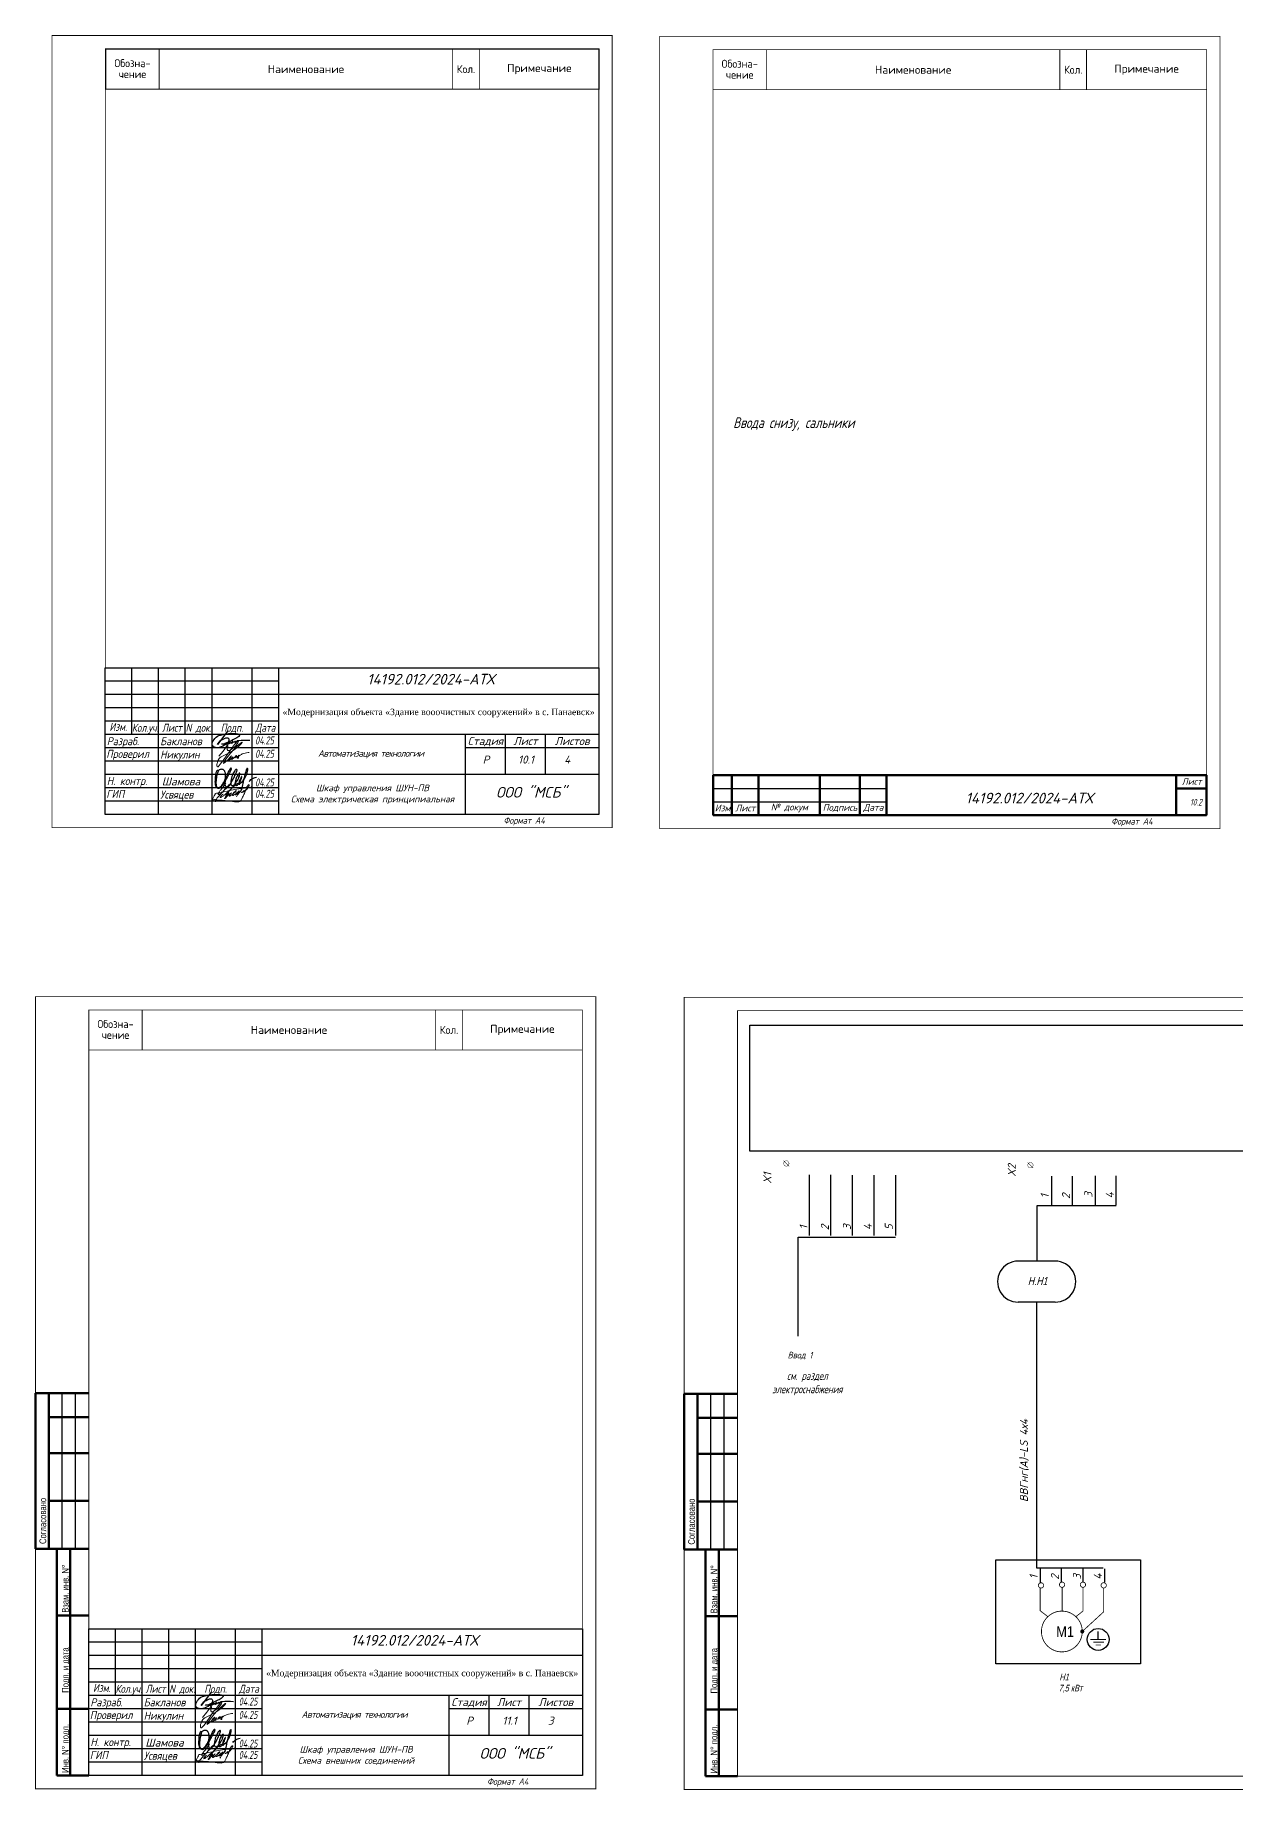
# Model space of a CAD drawing. Header units: millimetres. Extents: x 1463 to 10524, y 7125 to 13164.
# Drawn here: x 3419 to 3869, y 7125 to 7783 of the extents above; entities that cross this region are included whole.
import ezdxf
from ezdxf.enums import TextEntityAlignment as Align

# ---------------------------------------------------------------- set-up
doc = ezdxf.new("R2010")
doc.units = ezdxf.units.MM
doc.header["$LTSCALE"] = 4
doc.set_wipeout_variables(frame=1)
doc.linetypes.add('DASHED', pattern=[0.75, 0.5, -0.25])
doc.linetypes.add('SolidLine', pattern=[0])
for name, color, linetype, lineweight in [('25', 6, 'Continuous', 25), ('60', 7, 'Continuous', 60), ('SHTAMP', 7, 'SolidLine', 25), ('Логотип', 7, 'Continuous', 20), ('Основеая', 5, 'Continuous', 60)]:
    doc.layers.add(name, color=color, linetype=linetype, lineweight=lineweight)
for name, color, linetype in [('SYMS', 7, 'Continuous'), ('Вспомогательная', 1, 'Continuous'), ('Текст', 2, 'Continuous')]:
    doc.layers.add(name, color=color, linetype=linetype)
doc.styles.add('Geniso25.100.15', font='geniso.shx', dxfattribs={"oblique": 15, "height": 2.5})
doc.styles.add('GOST 2.304', font='ARIALN.TTF', dxfattribs={"height": 3.5})
doc.styles.add('ISOCPEUR', font='isocpeui.ttf')
doc.styles.add('SC', font='wromrusc.shx', dxfattribs={"width": 0.8, "height": 2.5})
doc.styles.add('Simplex00.10.00', font='simplex.shx')
doc.styles.add('Simplex30.100.00', font='simplex.shx', dxfattribs={"height": 3})
doc.styles.add('ГОСТ', font='isocpeur.ttf', dxfattribs={"oblique": 15})
doc.styles.add('Стиль мой-1', font='GOST_A.TTF', dxfattribs={"width": 0.85, "oblique": 15, "height": 2.5})

# ---------------------------------------------------------------- blocks, each defined once
blk = doc.blocks.new('*U12')
at = {"color": 0, "linetype": 'Continuous', "lineweight": -2, "const_width": 0.3}
blk.add_lwpolyline([(0, -15), (185, -15), (185, 0), (0, 0)], close=True, dxfattribs=at)
at = {"color": 0, "linetype": 'Continuous', "lineweight": -2, "ltscale": 0.85, "const_width": 0.3}
for points in [[(20, 0), (20, -15)], [(130, 0), (130, -15)], [(140, 0), (140, -15)]]:
    blk.add_lwpolyline(points, dxfattribs=at)
at = {"color": 0, "linetype": 'Continuous', "ltscale": 10, "style": 'Simplex30.100.00', "width": 0.9}
for s, p in [('Обозна-', (10, -5.262612777097956)), ('Кол.', (135, -7.5)), ('чение', (10, -9.37419068301665))]:
    blk.add_text(s, height=3, dxfattribs=at).set_placement(p, align=Align.MIDDLE)
at = {"color": 0, "linetype": 'Continuous', "ltscale": 10, "style": 'Simplex30.100.00'}
for s, p in [('Наименование', (75, -7.5)), ('Примечание', (162.5, -7.5))]:
    blk.add_text(s, height=3, dxfattribs=at).set_placement(p, align=Align.MIDDLE)
blk = doc.blocks.new('Формат А4')
at = {"color": 0, "linetype": 'Continuous', "const_width": 0.3}
for points in [[(0, 0), (210, 0), (210, -297), (0, -297)], [(20, -292), (20, -5), (205, -5), (205, -292)]]:
    blk.add_lwpolyline(points, close=True, dxfattribs=at)
at = {"color": 0, "linetype": 'Continuous', "style": 'Geniso25.100.15', "oblique": 15}
blk.add_text('Формат А4', height=2.5, dxfattribs=at).set_placement((177, -294.2500000000001), align=Align.MIDDLE_CENTER)
blk = doc.blocks.new('Формат А3')
at = {"color": 0, "linetype": 'Continuous', "const_width": 0.3}
for points in [[(-420, 297), (0, 297), (0, 0), (-420, 0)], [(-400, 5), (-400, 292), (-5, 292), (-5, 5)]]:
    blk.add_lwpolyline(points, close=True, dxfattribs=at)
at = {"color": 0, "linetype": 'Continuous', "style": 'Simplex00.10.00', "oblique": 15}
blk.add_text('Формат А3', height=2.5, dxfattribs=at).set_placement((-33.66666878915612, 2.749999999999886), align=Align.MIDDLE_CENTER)
blk = doc.blocks.new('Клеммное соединение')
at = {"linetype": 'Continuous'}
blk.add_wipeout([(-8.673617379884035e-19, -1), (-0.43588989435403386, -0.9000000000000341), (-0.5999999999999659, -0.8000000000000114), (-0.7141428428543009, -0.6999999999999886), (-0.8000000000000115, -0.6000000000000227), (-0.8660254037844196, -0.5), (-0.9165151389911442, -0.4000000000000341), (-0.9539392014169152, -0.30000000000001137), (-0.9797958971132631, -0.19999999999998863), (-0.9949874371066016, -0.10000000000002274), (-0.9949874371066016, 0), (-0.9949874371066016, 0.0999999999999659), (-0.9797958971132631, 0.19999999999998863), (-0.9539392014169152, 0.30000000000001137), (-0.9165151389912013, 0.39999999999997726), (-0.8660254037844196, 0.5), (-0.8000000000000115, 0.5999999999999659), (-0.7141428428543009, 0.6999999999999886), (-0.5999999999999659, 0.8000000000000114), (-0.43588989435409087, 0.8999999999999773), (-8.673617379884035e-19, 1), (0.43588989435409076, 0.8999999999999773), (0.599999999999966, 0.8000000000000114), (0.7141428428543007, 0.6999999999999886), (0.8000000000000114, 0.5999999999999659), (0.8660254037844197, 0.5), (0.9165151389912012, 0.39999999999997726), (0.9539392014169151, 0.30000000000001137), (0.979795897113263, 0.19999999999998863), (0.9949874371066015, 0.0999999999999659), (1, 0), (0.9949874371066015, -0.09999999999999432), (0.979795897113263, -0.19999999999998863), (0.9539392014169151, -0.30000000000001137), (0.9165151389911443, -0.4000000000000341), (0.8660254037844197, -0.5), (0.8000000000000114, -0.6000000000000227), (0.7141428428543007, -0.6999999999999886), (0.599999999999966, -0.8000000000000114), (0.43588989435403397, -0.9000000000000341)], dxfattribs=at)
at = {"color": 0, "linetype": 'Continuous', "lineweight": -2, "const_width": 0.15}
blk.add_lwpolyline([(-1.06066017177983, -1.060660171779773), (1.06066017177983, 1.06066017177983)], dxfattribs=at)
blk.add_lwpolyline([(-1, 0, 1), (1, 0, 1)], format="xyb", close=True, dxfattribs=at)
blk = doc.blocks.new('A$C7B7E4D35')
at = {"linetype": 'Continuous', "ltscale": 0.6}
for points in [[(21.61224234520205, 15.35618088219417), (7.710578484136022, 15.35618088219417)], [(21.61224234520205, -8.285545845865272e-06), (7.710578484136022, -8.285545845865272e-06)]]:
    blk.add_lwpolyline(points, dxfattribs=at)
for centre, start, end in [((7.678143692696722, 7.67808629832416), 89.75796526280425, 270.2420347371958), ((21.64467713664044, 7.67808629832416), 269.7579652628042, 90.24203473719578)]:
    blk.add_arc(centre, 7.678163091166375, start, end, dxfattribs=at)
blk = doc.blocks.new('A$C67075CCA')
at = {"layer": 'Логотип', "color": 145, "lineweight": 15}
for points in [[(4.87814058993871, 7.150528403832766), (4.100253645916894, 5.861571561983624), (2.99390236280118, 4.52332600807523), (2.396422783105379, 3.681436683289292), (2.239639768628507, 3.432944294221443), (2.063583427697978, 3.037551043416045), (2.093342397553243, 2.829468008238109), (2.395183087489329, 2.914399878128336), (3.206071551951169, 3.307483178689097), (4.289519380122613, 4.428046758471226), (5.38255514744128, 5.749737118879864), (5.814344895929565, 6.13281883223641), (6.331770535624912, 6.544666870672074), (6.552295166181551, 6.535089423203033), (5.842780840531759, 5.788046985511357), (5.181206395179146, 5.146356777000449), (4.557984260098181, 4.715370796585034)], [(3.849424852584065, 2.957095695146336), (3.530521322184029, 2.67701428554517), (3.079056550814045, 2.239576179277719), (2.826236345288777, 1.901350877362177), (2.754001974487153, 1.707435025316443), (2.79011925216841, 1.648809263334783), (2.949289746545361, 1.641452269450326), (3.345068247206484, 1.850192943893774), (4.301268712058175, 2.561808827163304), (5.359644310060673, 3.528069035440581), (7.271633115257515, 5.236120622227247), (8.027862390460996, 6.024433301063937), (8.987427954340092, 6.807120278181685), (9.20318814506831, 6.982941225748846), (9.24334546101585, 7.013298170477924), (9.252960715177409, 6.987228545596565), (9.20625831576541, 6.90078697604315), (8.52527802922745, 6.440939474079187), (7.951699087059438, 5.915738379304571), (7.420869618785531, 5.364596838790021), (7.060877478098433, 5.004307846973006), (6.349783864762742, 4.18856129485323), (5.737824928186853, 3.390456637531202), (5.12663413410823, 2.67027448089209), (4.850191239781992, 2.311294780694084), (4.822546968805455, 2.180129135766947), (5.105900930875862, 2.483881183876406), (5.520565180084816, 3.04306099816813), (5.845385548620015, 3.263971606522375), (5.99632997878652, 3.237629500386049), (5.99632997878652, 3.105205222326788), (5.907949666109658, 2.850543166848638), (5.338541615891387, 2.133351779815257), (5.01363413460777, 1.706313170098724), (4.705827144213288, 1.415926903210675), (4.560473802180155, 1.300626498543579), (4.410845291284488, 1.3347895842507), (4.457871410528327, 1.445819631987604), (4.979349362177572, 2.244510929938315), (5.355336104795754, 2.859083957464236), (5.722247618467833, 3.191810203877878), (5.880241167937271, 3.250698008396), (6.021727958957257, 3.238920447492376), (6.009937285378385, 3.116433752690398), (5.899106061102572, 2.800794920909482), (5.693906814626189, 2.529776468114846), (6.007687857037183, 2.73696238754394), (6.372280547466801, 2.961692492295469), (6.659479836046017, 3.099545287751482), (6.898191098432648, 3.349170661553046), (7.013816845964868, 3.434863022788193), (6.506555621024205, 2.861097171784479), (6.323833124673854, 2.658941716853974), (6.170908725091209, 2.442848116556092), (6.092581629609498, 2.282640728675688), (6.126150490279315, 2.114981937912603), (6.37605131136894, 2.152239412857625), (6.939052145120684, 2.574086909267976), (7.696513364382099, 3.080490404947284), (8.143833082329422, 3.431993987061446), (8.53915553298799, 3.776740341073264), (8.693922034988958, 3.968940482276082), (8.739933622923985, 4.102645038457297), (8.739933622923985, 4.219636438766202), (8.664641816127869, 4.236349517883298), (8.497326833461642, 4.123536368164821), (8.15851397972051, 3.797631670780788), (7.627288812860797, 3.179248357491588), (7.393047800215925, 2.732173932452952), (7.351219100689605, 2.498191131835142), (7.409779353850809, 2.43551714271257), (7.861529825505698, 2.602647780372706), (8.907248605590212, 3.212674515725723), (9.493913100664429, 3.635224246221128), (9.774165701244385, 3.8399592159505), (9.857823284857943, 4.073942093323581), (9.828543065996882, 4.124081253919485), (9.502278877481928, 3.852494044477112), (9.167648912149474, 3.555837177981516), (8.648972225955049, 3.083693172644871), (8.43146276694506, 2.778679804968363), (8.448194320579944, 2.65751015406903), (8.582046380537264, 2.665866655249886), (8.849750315891015, 2.787036382904546), (9.042162629009596, 2.912384284394307), (9.305683675954612, 3.07115842087353), (10.07533274386793, 3.597619837396508), (10.49362029281392, 4.019624605381921), (10.77865431282575, 4.427341070398484), (10.95255922725696, 4.694592373898956), (10.77196564097522, 4.547604087893944), (10.55124002359025, 4.253627669394461), (9.501121311469745, 2.904008594392678), (8.826439904145587, 1.858470003356672)], [(14.68388424206253, 5.880802581166904), (14.58601056237356, 5.718700878941831), (14.3245208264953, 5.5352122496368), (13.90095079512332, 5.392738670256563), (12.32326489848225, 5.250176381966241), (10.52398990196471, 5.007064479865392), (7.584614627310714, 4.530999725532411), (4.569795226542738, 3.919753926318947), (2.686220284154416, 3.510501120842207), (0.9949898234965815, 3.206882223406637), (0.9671909763786459, 3.204909081387598), (0.912976181829066, 3.089994627845215), (0.7495634456229539, 2.638362192625038), (0.3873199559481293, 2.006484922856203), (0.1710552222394028, 1.504223490348068), (-0.001956591711035571, 1.077571338324049), (0.06292285538501119, 0.8345416364466018), (0.5819582972362412, 0.8669455817344556), (0.9387951213473684, 0.8237403026475363), (2.50430866749133, 0.6644886757468385), (6.628207275550324, 0.2672344657538019), (7.37321378790341, 0.1714157132677201), (8.977475508671574, 0.01418166700517531), (9.725442775523732, 0.04135049608237296), (10.43261180328994, 0.4420907810809354), (10.99838750061568, 1.487947453339018), (11.66164710229444, 2.813004731261799), (12.30432308537451, 4.370334030350875), (12.76184026841108, 5.659768368569814), (13.17363514505928, 6.183293343658647), (13.36616257429944, 6.429029536988878), (13.50521023703791, 6.471766302856793), (13.60682192830816, 6.439713714428535), (13.64960587642653, 6.348898178137006), (13.59612597500782, 6.16726704944449), (13.3180307844479, 5.440742646893284), (12.94367174435089, 4.906533494364851), (12.30726157856154, 4.308219277198589), (12.02249271649126, 4.044424283924286), (11.7400023334358, 3.856304892406456), (11.47096385410907, 3.654748429549215), (11.50511351625454, 3.768603930997926), (11.6043593022664, 3.930526756559289), (11.70029692239459, 4.029663143729522), (11.80615904017378, 4.155235964402436), (11.84254926964508, 4.267590540269339), (11.83593280296071, 4.307245106359289), (11.73337885106523, 4.270895101470842), (11.59443466969839, 4.089145020919148), (11.50180535037089, 3.973485883850742), (11.21730079078696, 3.765299425905766), (11.06512381096849, 3.639726605232852), (10.84678310872584, 3.504240213174171), (10.75415365448129, 3.434844708489379)], [(0.9789630840809025, 0.04674758862074668), (0.9482573167698831, 0.2228320370747383), (1.027903469057861, 0.5032752710803834), (1.34018587689954, 1.015072053481504), (2.078870976792217, 1.967719175015247), (2.481087146469605, 2.415263649407564), (3.01610633190586, 3.021984764983642), (3.287025522407475, 3.359212425414171), (3.478997813551814, 3.504515985240118)]]:
    blk.add_spline(points, degree=3, dxfattribs=at)
blk = doc.blocks.new('Подпись Шамова')
for points in [[(107.0392747300211, 384.7098171616672), (99.14237667736597, 387.3402194819064), (85.86079111020081, 380.7449931331794), (75.41052373044658, 363.8848221390508), (65.42214942886494, 338.1309285252355), (55.41903926455416, 284.1729902146035), (48.47590722725727, 215.243182557635), (45.6069871832151, 133.8748675466632), (48.95965003315359, 94.11810148472432), (69.0461554073263, 31.98908628191566), (78.13310141302645, 24.58144018251915), (108.4930438136216, 13.82894992787624), (122.0561351733049, 16.49099583335919), (163.3643154891906, 37.65938235475915), (190.5179374013096, 65.37095910689095), (216.9246035102988, 101.8958603326464), (243.9994647764834, 149.400382435706), (265.4868933814578, 205.7723747025011), (270.8847923591966, 234.4121632875176), (273.9661120806122, 269.7249980011838), (273.389380899258, 296.1645026279148), (270.4040983525338, 326.1853579097078), (259.6123654627008, 362.3279577466892), (248.4425814724527, 381.2834028756479), (235.8103901341092, 396.930804167001), (222.041504828725, 405.109381760878), (205.2868288432946, 412.1335544869071), (179.481284309295, 412.0372173496871), (155.5055274266051, 406.7452379178139), (137.4444409854477, 399.0310006372747), (122.6155898259021, 385.3677693370846), (113.5647212773329, 370.7421042526839), (98.14237054088153, 330.932598882122), (90.72769089450594, 301.0080807374907), (80.99135065998416, 261.3682787424186), (75.69558645528741, 230.9625437057111), (70.30022814357653, 192.9637545999722), (67.31545372994151, 136.7169302924303), (68.95062636584044, 82.55905140261166), (70.0182142178528, 66.90508699731436), (89.46853682631627, 27.07003236166202), (93.81917328003328, 19.11788219970185), (109.8990483764792, 9.688328203803394), (127.4240542922635, 5.165873884863686), (149.955696622259, 11.61272697849199), (175.0869484004797, 30.27939509280259), (198.0469470175449, 54.98436245613266), (219.2305119693046, 83.85057847306598), (236.2179129600991, 109.9033281694283), (268.2282719925279, 163.4611509248498), (302.4154736513738, 225.5538346039248), (343.6804626453668, 303.9952351814136), (376.9210121536162, 367.3475679488038), (394.0816865653032, 403.6905771587626), (398.1137235029601, 416.1865117600537), (398.6589504260337, 425.1962608587928), (395.5435857801931, 432.3566181996721), (388.9622445809655, 435.0416350040468), (378.487078674254, 432.7846269892761), (368.933666391531, 421.1383812501444), (358.4310612920672, 403.6917491434142), (337.7266659473535, 370.0841520772083), (320.4602998301852, 333.4961980780354), (309.3606382213766, 304.8779740103055), (297.4555854914943, 272.2121837987797), (286.7949509670725, 240.2301294247154), (277.5667439319659, 206.0660740526509), (270.5799124395708, 180.4889157221769), (261.2698959592963, 144.6348585029482), (258.8674421922769, 113.4896011599922), (258.8018930095714, 82.16362378594931), (262.208926111809, 58.81042350345524), (275.1363428389886, 37.98003735154634), (287.9021732087713, 30.7134982025018), (305.3540079437662, 31.35949613468256), (331.8551868277136, 50.41385676700156), (372.8991378799547, 97.8879072695272), (404.898317981977, 145.301248967764), (463.3295708529186, 256.8015234041959), (504.9126512297662, 345.3299613591516), (517.4742120533483, 385.9598559759324), (518.2892577052116, 399.9678851564531), (512.4208273848053, 407.6232888081577), (501.8262501762947, 408.1120064019924), (487.8083796030842, 402.0851926024188), (470.2041049082763, 382.8651133423555), (440.8644939721562, 337.0948941057432), (419.5015580009203, 290.2476209873566), (399.6035700438078, 227.1278099720366), (385.413950449205, 162.057347726135), (381.6624030376552, 113.2659864911693), (384.5963641313137, 91.11383606510935), (390.7905078325421, 75.80279436474666), (402.5263522069436, 64.5639304855722), (416.5442227801541, 60.49175266432576), (436.7562370545929, 64.88974221481476), (457.7832969808951, 83.78400974569377), (473.5938614817569, 99.90958076907555), (541.2350285926368, 196.6037044869154), (560.128437214531, 241.4215690070996), (574.9999715627637, 291.396165932063), (579.6509147373727, 315.6839067644323), (577.6895205874462, 325.4816983334022), (572.2194666954456, 327.9569298876449), (564.8916778261773, 327.3381219991134), (556.9444745867513, 321.6657163539203), (552.3001371438149, 313.2086752101313), (528.34419745591, 278.2010252960608), (507.3837029786082, 241.6428397066775), (493.543679025257, 202.2840796276578), (479.5415605813032, 149.1880188193754), (476.8992679441581, 118.0329168054741), (482.7123117458541, 83.70947152271401), (489.2484290903667, 69.54439640085911), (499.5554029080085, 65.07093103975058), (518.6068409548607, 67.56772711133817), (531.9326341103297, 82.54873793781735), (558.8164372935425, 112.8740748284035), (582.0172910471447, 149.5482868969557), (598.1749105232302, 184.1708226591581), (610.1475449686404, 218.8997746264213), (619.3488209442003, 245.5436733739334), (621.3356217540568, 252.7532540695393), (620.6039099468617, 257.0373267132672), (617.6760464516701, 257.6641040973482), (616.002763825818, 255.8878441808629), (612.6572148406412, 251.290617242048), (578.8841417393414, 193.4051240144181), (564.4501100758789, 153.9429948903853), (558.9094256691169, 123.3902929801261), (555.9841028398369, 100.0595948026748), (560.584740827675, 94.10403766907984), (567.9043995656539, 92.53662541497033), (572.6092048593564, 94.521967390785), (579.5101618410554, 98.28333488618955), (595.7170702375006, 116.4640981698176), (607.7420424023876, 139.7645591436303), (610.161772698164, 143.0426001744927), (609.8355511841364, 138.1411260238383), (611.1709252322325, 130.3999330966617), (620.1196590077598, 131.0006924218033), (630.6715530274669, 140.4768914062297), (632.9556117589818, 149.0365984042292), (688.7613403883297, 231.7726194871357), (730.27175771771, 320.3123084945837), (742.3597383993911, 387.297559241124), (748.6783747344743, 421.0647806149209), (743.0523239502218, 428.3535874720546), (735.5095947375521, 428.7609693320701), (725.7930716976989, 425.9090619152994), (716.0760405247565, 409.8163064617547), (698.5627216725843, 343.2513294062228), (679.7612851597369, 266.3168666755664), (658.8770106624579, 193.5516220941208), (642.6909357272089, 127.2161196305533), (622.4992467807606, 22.28435029316461), (608.7395078729605, -29.66363436431857)], [(777.408733964432, 150.2205372849712), (800.4302166986745, 185.5694691254757), (852.6495412063086, 219.5160041488125), (894.4810987176606, 237.7516163134715), (934.9086841989774, 243.0820368414279)]]:
    blk.add_open_spline(points, degree=3)
blk = doc.blocks.new('A$C29F847F9')
at = {"color": 152, "ltscale": 1.2, "true_color": 0x2776bb}
for points in [[(72.3719953986656, 39.99482972935584), (68.42893887844548, 34.92163843955859), (69.45758793818891, 36.24511260823658), (70.34022863314749, 36.76752341278188), (71.04810665882155, 37.18649698948707, -0.1618411919372011), (72.2115233941804, 37.43875747533821, -0.1860987949330312), (72.47542709143454, 37.3029170430018, -0.07551416279465892), (72.68334482655337, 36.98327100517781, -0.2162587659984568), (72.68334482655337, 36.2641065646676, -0.1203336897497516), (71.72371099333395, 35.04150787844264, -0.1095821167066145), (69.07669610899029, 33.77096141666334, -0.1492619793906203), (67.29336924704694, 33.89083085554739, -0.2211893926104137), (66.437659136398, 34.76982701376619, -0.1699104971179076), (66.437659136398, 35.30520324638928, -0.0861609893816084), (67.49327392543637, 37.19903599516692, -0.173053866630003), (69.54092622446478, 38.4479398470794, -0.05979055050741171), (73.55543250052142, 39.07122613408137, -0.04243984006288286), (76.04253770014475, 38.92740020501878, -0.1621345897296154), (76.72227686763654, 38.5198615104091, -0.3702700499931855), (76.72227686763654, 38.25616614246246, -0.1023033055786536), (75.24281355163112, 37.11347461629703, -0.004185570086249226), (71.29258745434345, 35.22767955703239, -0.08834622881763013), (70.48453394423268, 35.01203635021739, -0.04230269009755831), (70.21852154783119, 35.01203635021739, -0.2466833895341327), (70.03787632158492, 35.12738241404804, -0.460105188437467)], [(72.58544578964165, 36.06633465604818, 0.02245223893002721), (72.3169641479937, 35.70892186298965, 0.0973446168791881), (71.80630170961376, 35.01302801320708, 0.6349904357007061), (71.9673008888858, 34.88146738957585, -1.190142552240887)], [(71.9673008888858, 34.88146738957585), (72.20642737126036, 34.98028573687043, 0.1885118552565474), (73.18630471621873, 35.92008649434865, 0.4539260233322938), (73.13604738673894, 36.03304908748032, 0.3108238628408958), (73.03556787275738, 36.00166382365569, -0.1742947273862586), (72.94556156450562, 35.94519122588827, 0.3344220782329698), (72.40960053331219, 35.32178315571582, 0.590757688696994), (72.56321926559758, 35.23347295661733, 0.04500883246344633), (73.65197577610525, 35.70110294903498, 0.07665034663182028), (74.17454656775953, 35.97273162091733, 0.4826444565656166), (74.21341692189162, 36.09352313240743, 0.366251260312467), (74.04763802457455, 36.0432788741382, 0.06040946570698746), (73.68880772106786, 35.56390550418291, 0.3575988117965997), (73.70223310558504, 35.40998896923338, 0.358336513329371), (73.81568111926754, 35.3993242426659, -0.01114650061263875), (74.31839499403577, 35.73121818832442, -0.05192227180198825), (75.05267917925812, 36.12673514385096, -0.4785572868539202), (75.22010989090631, 35.99028579564037, -0.2653139155533566), (75.13548076545703, 35.79144866690331, 0.591196264929323), (75.16398334881524, 35.65381628214163, 0.2809524216032055), (75.4033558460942, 35.75799308911519, -0.01319254148516011), (75.6910878436247, 36.02852571242693, -0.4325767302454434), (75.85208702289674, 35.94872293794833, -1.613203734680685)], [(72.85246249751071, 36.13611244828644), (72.58544578964171, 36.0663346560483, 2.562070349221241)], [(75.85208702289674, 35.94872293794833), (75.81929675128049, 36.06854018404556, -0.01095886305471684), (75.78678763955395, 36.19844803602246, -0.2347235586734107), (75.81929675128049, 36.33256610632088, -0.184072772484214), (76.0122778674995, 36.41955408809372, -0.003336943746390474), (76.21432639000705, 36.44091833641869, -0.05808247942074003), (80.62618187384214, 36.45969034288646, 0.07499701684084942)]]:
    blk.add_lwpolyline(points, format="xyb", dxfattribs=at)
blk = doc.blocks.new('A$C79DB0C6F')
at = {"color": 152, "lineweight": 20, "true_color": 0x2956c7}
for points in [[(612.8138903388754, 745.9757953751832, -0.7331204716028068), (606.988781189546, 741.4178813224426), (578.4931074301712, 718.6761949396459), (540.1023249537684, 673.4704500163207), (510.1332635264844, 638.8715308851097), (451.5705569665879, 561.7948307961924), (361.3859991854988, 438.9780423268676), (271.6569446735084, 309.6791845770786), (180.0384422452189, 179.5914310890948), (131.5616977270693, 118.5241224889178), (96.68388878414407, 71.17235040152445), (34.73798895161599, 2.485780035378411, -0.1009878329186901), (31.43172499118373, 0.6754571475321427, -0.1618344094237022), (22.80202201427892, 0.7212207374395803, -0.001468874545236815), (15.76462374813855, 2.97253014810849, -0.1753593532680563), (8.363263755571097, 9.037470325129107, -0.04519414483065146), (3.09705239860341, 19.293441709131, -0.08642184516115385), (0.9862146251834929, 30.68988435098436), (0.0001391135156154633, 75.00866240193136), (4.348139907233417, 97.06538672163151), (16.8906583650969, 131.5012410526397), (39.13270484562963, 191.018160404521), (66.26159059023485, 238.0350003358908, -0.08735434155133112), (123.8995729112066, 285.9402012965875), (296.8546729790978, 376.3452011416666), (389.8180551701225, 422.4480084951501), (471.7068550963886, 467.3487233477645), (541.9701428269036, 515.2521455630194), (628.547572767362, 585.2576284571551), (700.2524392786436, 662.3357707685791), (720.7908017458394, 689.3485992525239, 0.09812596055621371), (728.3574998993427, 704.8366272870917, 0.4558271485878426), (726.4985885149799, 707.5739656994119, 0.1511504678237121), (722.6878837947734, 706.8759299820522, 0.05119623130318005), (708.872647785116, 697.75531453453), (633.8265757332556, 637.6369883767329), (577.9485392766073, 589.6080927989678), (485.1289332569577, 495.6285443474771), (396.8618152136914, 394.8748765480705), (262.3751113074832, 219.2777902885573), (198.5957472003065, 129.90830623894), (191.1919105509296, 107.1392176277004, 0.1149269045620442), (190.7491308371536, 101.9753397640307, 0.2344949910494541), (192.6742047076114, 99.18536022840999, 0.374813290733437), (198.0626302463934, 100.339859384927), (243.1981692234986, 133.4316559445579), (304.7928989385255, 191.5763005338376), (350.6702211718075, 233.1772101770621), (381.4955778499134, 259.9801952790003), (406.8536229482852, 288.2304507163353), (414.9839745881036, 299.2598477174761, 0.1188415060086886), (418.0808878731914, 306.6122983107343, 0.2547391984294479), (416.7258292664774, 310.4825025411556, 0.2456421810908016), (413.5500299404375, 310.1125724554295, 0.0224029620732674), (406.3930302574299, 304.7907712218584), (400.9740681867115, 299.6593433656963), (384.4334466974251, 284.8369010408642), (371.3154615010135, 270.7737888920819), (333.2733044316992, 222.4751976963598), (321.5065607754514, 199.8041802188382), (318.6068625929765, 186.6785127317999, 0.2125821804551482), (320.3130913171917, 178.3258807957172, 0.2634186489652259), (327.6456760591827, 174.9164666720899, 0.1091358674417373), (338.217677901499, 178.1556985339848, -0.005821156949496621), (353.3956066509709, 186.5083304701839), (381.5324761592783, 209.5204335822491), (422.7809690870345, 242.8588501991471), (450.8834849973209, 265.4959754464217), (471.8926189993508, 281.8601536841597), (471.8926189993508, 281.8601536841597), (473.2260475619696, 283.3953995956108, 0.3901757530887486), (473.1675192094408, 285.4231645101681, 0.2714088053279156), (470.2118373848498, 286.2344146980904, 0.03460846759694877), (466.6759614525363, 285.0178999716882, 0.08131482088667634), (452.5324577237479, 276.0948690144578, 0.01644696543478683), (418.6445413590409, 244.0155126894824, 0.1228853153632402), (408.7023554886691, 227.2540021373425, 0.1742463810228255), (409.0000866753981, 221.7663453097921, 0.1819955792228743), (414.4903006544337, 215.9815906354925, 0.3247973377242941), (440.6817386043258, 220.6565550524974), (510.1536212149076, 263.0557348807342), (549.1754920184612, 296.4366970630363), (565.6855769758113, 313.3143065308686, 0.2573757713531911), (567.4681470296346, 319.7408502427861, 0.4324285751980581), (561.3990112990141, 323.2259810506366, 0.07008473145320568), (552.2316899276339, 318.9663767298916, 0.07952839316480233), (545.6459778635763, 313.0294675759505, 0.004304079588150072), (533.37919849623, 297.5407184300711, -0.01346969211321969), (516.40470378194, 276.8967447559116, 0.2212937039156548), (513.1731357388198, 265.6387555830879, 0.1547836310104075), (515.1743360143155, 261.6315401062602, 0.2513350341725383), (518.2636151663028, 260.6486654339824, 0.05477281423210083), (525.9193782047369, 262.9655959710944, 0.03558765426837603), (554.0766054014675, 277.4267615454737, -0.002299081091803051), (605.909823726397, 308.5679520973936, 0.06057766760929928), (637.1308829649352, 332.6696543508442), (627.7843345850706, 324.1407872326672), (623.5675733438693, 300.1064323581522), (621.5852434760891, 262.3129902641522, -0.1523662212739757), (616.0657653207891, 250.1536118900403, -0.1708990261375065), (608.1517141158693, 245.0777096023085, -0.1412359127375989), (598.8100800407119, 245.2666407572106, -0.1756129553679475), (586.5102194305509, 254.4882117836969, -0.2915566389015807), (598.446186367888, 278.0728772507282, 0.04956310901584354), (614.0783460307866, 288.5744207960088, -0.05736953772584748), (647.5629257024266, 319.4855768503621, -0.04591416848218132), (729.2481487486511, 368.3531248446088, -0.0290699897573729), (899.2870100126602, 410.5482301810989, -0.09752024543337924), (930.1861633099616, 409.3757032427238, -2.988941884174036)], [(55.82728135026991, 302.5856129328022), (180.1453201072291, 452.5464721387252), (301.3524496685714, 608.7326850099489, -0.6463360465145536), (318.0114002195187, 604.7132107447833, -0.1341753267174854), (315.49977046391, 573.5049568439135), (301.1119744791649, 515.1346044247039, 0.1473990624257637), (302.5230167279951, 487.5001780189341, 0.1152092951463189), (313.8062652945518, 470.0168350773165, 0.2612531265308972), (329.886294092983, 465.7875174302608, 0.001939536563790735), (381.2271108399145, 479.3227761234157), (452.9128920179792, 525.5207701656036), (511.9081994476728, 572.4434810423991), (534.0013803350739, 596.490378838731), (603.7951688864268, 692.5344688799232), (620.0024332352914, 735.8054722436937, 0.5177611872472627), (612.8138903370127, 745.9757953751832, -0.712165985706532)]]:
    blk.add_lwpolyline(points, format="xyb", dxfattribs=at)

msp = doc.modelspace()

# ---------------------------------------------------------------- linework, layer by layer
at = {"ltscale": 1.2}
msp.add_lwpolyline([(3779.217559961386, 7211.598742985226), (3833.439675093479, 7211.598742985226), (3833.439675093479, 7172.549945267806), (3779.217559961386, 7172.549945267806)], close=True, dxfattribs=at)
at = {"color": 0, "linetype": 'DASHED', "const_width": 0.2984767500000001}
for points in [[(3796.214580527841, 7201.016072276348, 1), (3796.214580527841, 7202.976069601348, 0.9999999999999999)], [(3804.099357996027, 7201.270199107586, 1), (3804.099357996027, 7203.230196432585, 0.9999999999999999)], [(3811.921083428912, 7201.270199107586, 1), (3811.921083428912, 7203.230196432585, 0.9999999999999999)], [(3819.697999029464, 7201.029292889427, 1), (3819.697999029464, 7202.989290214427, 0.9999999999999999)]]:
    msp.add_lwpolyline(points, format="xyb", close=True, dxfattribs=at)
msp.add_lwpolyline([(3795.887707909245, 7200.932260732202), (3795.887707909245, 7201.1673744004)], dxfattribs=at)
at = {"linetype": 'Continuous', "const_width": 0.2984767500000001}
for points in [[(3795.887707909245, 7201.07219233767), (3795.887707909245, 7192.416484967957)], [(3804.138366704665, 7201.360947896938), (3804.138366704665, 7192.56450719829)], [(3814.648922994318, 7181.725106849592), (3820.618457994322, 7181.725106849592)], [(3815.781257531286, 7180.730184349592), (3819.760947531286, 7180.730184349592)], [(3816.638767994322, 7179.682288190068), (3818.628612994318, 7179.682288190068)]]:
    msp.add_lwpolyline(points, dxfattribs=at)
at = {"color": 0, "linetype": 'Continuous', "const_width": 0.2984767500000001}
for points in [[(3811.921083428912, 7201.270199107586), (3811.921083428912, 7192.217357263779), (3811.921083428912, 7192.217357263779)], [(3819.697999029464, 7201.029292889427), (3819.697999029464, 7192.035306377496), (3819.697999029464, 7192.035306377496)]]:
    msp.add_lwpolyline(points, dxfattribs=at)
at = {"linetype": 'ByBlock', "const_width": 0.3}
for points in [[(3795.851816854032, 7192.526819587419), (3798.774183490415, 7190.28349017761)], [(3812.054979195938, 7192.475262290865), (3809.282495304869, 7190.256683850613)], [(3819.719407590714, 7192.118968131434), (3811.66415549432, 7184.709874349592)]]:
    msp.add_lwpolyline(points, dxfattribs=at)
at = {"linetype": 'ByBlock', "const_width": 0.2999999999999998}
msp.add_lwpolyline([(3796.364155494321, 7184.709874349593, 1), (3811.66415549432, 7184.709874349593, 1)], format="xyb", close=True, dxfattribs=at)
at = {"linetype": 'Continuous', "const_width": 0.7461918750000002}
msp.add_lwpolyline([(3811.291059556817, 7184.709874349592, 0.9999999999999999), (3812.037251431822, 7184.709874349592, 1)], format="xyb", close=True, dxfattribs=at)
at = {"ltscale": 1.2}
msp.add_lwpolyline([(3817.63369049432, 7181.725106849592), (3817.63369049432, 7184.695080140507)], dxfattribs=at)
msp.add_circle((3817.63369049432, 7181.725106849592), 4.120477405266229, dxfattribs=at)
at = {"layer": '25', "color": 7}
for p, q in [((3429.318572035292, 7215.726430017954), (3429.318572035292, 7274.053270017996)), ((3434.318572035292, 7215.726430017954), (3434.318572035292, 7274.053270017996)), ((3672.455913377518, 7215.476257399889), (3672.455913377518, 7273.80309739993)), ((3677.455913377518, 7215.476257399889), (3677.455913377518, 7273.80309739993))]:
    msp.add_line(p, q, dxfattribs=at)
at = {"layer": '60', "color": 7, "ltscale": 100}
for p, q in [((3419.318572035292, 7274.053270017996), (3439.318572035292, 7274.053270017996)), ((3419.318572035292, 7274.053270017996), (3419.318572035292, 7215.726430017954)), ((3424.318572035292, 7274.053270017996), (3424.318572035292, 7215.726430017954)), ((3662.455913377518, 7273.80309739993), (3682.455913377518, 7273.80309739993)), ((3662.455913377518, 7273.80309739993), (3662.455913377518, 7215.476257399889)), ((3667.455913377518, 7273.80309739993), (3667.455913377518, 7215.476257399889)), ((3424.318572035292, 7265.079910017967), (3439.318572035292, 7265.079910017967)), ((3667.455913377518, 7264.829737399901), (3682.455913377518, 7264.829737399901)), ((3424.318572035292, 7251.619870018034), (3439.318572035292, 7251.619870018034)), ((3667.455913377518, 7251.369697399969), (3682.455913377518, 7251.369697399969)), ((3424.318572035292, 7233.673150017939), (3439.318572035292, 7233.673150017939)), ((3667.455913377518, 7233.422977399874), (3682.455913377518, 7233.422977399874)), ((3419.318572035292, 7215.726430017954), (3439.318572035292, 7215.726430017954)), ((3439.318572035292, 7215.726430017954), (3426.318572035292, 7215.726430017954)), ((3662.455913377518, 7215.476257399889), (3682.455913377518, 7215.476257399889)), ((3682.455913377518, 7215.476257399889), (3669.455913377518, 7215.476257399889))]:
    msp.add_line(p, q, dxfattribs=at)
at = {"layer": '60', "color": 7, "lineweight": 60}
for p, q in [((3427.318572035292, 7130.726430017954), (3427.318572035292, 7215.726430017954)), ((3427.318572035292, 7215.726430017954), (3439.318572035292, 7215.726430017954)), ((3432.318572035292, 7130.726430017954), (3432.318572035292, 7215.726430017954)), ((3670.455913377518, 7130.476257399889), (3670.455913377518, 7215.476257399889)), ((3670.455913377518, 7215.476257399889), (3682.455913377518, 7215.476257399889)), ((3675.455913377518, 7130.476257399889), (3675.455913377518, 7215.476257399889)), ((3427.318572035292, 7190.726430017954), (3439.318572035292, 7190.726430017954)), ((3670.455913377518, 7190.476257399889), (3682.455913377518, 7190.476257399889)), ((3427.318572035292, 7155.726430017954), (3439.318572035292, 7155.726430017954)), ((3670.455913377518, 7155.476257399889), (3682.455913377518, 7155.476257399889)), ((3439.318572035292, 7130.726430017954), (3427.318572035292, 7130.726430017954)), ((3682.455913377518, 7130.476257399889), (3670.455913377518, 7130.476257399889))]:
    msp.add_line(p, q, dxfattribs=at)
at = {"layer": 'SHTAMP', "color": 0}
for points in [[(3445.475707225327, 7546.02487246912), (3630.475707225327, 7546.02487246912), (3630.475707225327, 7491.02487246912), (3445.475707225327, 7491.02487246912), (3445.475707225327, 7546.02487246912)], [(3455.475707225327, 7521.02487246912), (3455.475707225327, 7546.02487246912)], [(3465.475707225327, 7491.02487246912), (3465.475707225327, 7546.02487246912)], [(3475.475707225327, 7521.02487246912), (3475.475707225327, 7546.02487246912)], [(3485.475707225327, 7491.02487246912), (3485.475707225327, 7546.02487246912)], [(3500.475707225327, 7491.02487246912), (3500.475707225327, 7546.02487246912)], [(3510.475707225327, 7491.02487246912), (3510.475707225327, 7546.02487246912)], [(3510.475707225327, 7541.02487246912), (3445.475707225327, 7541.02487246912)], [(3510.475707225327, 7536.02487246912), (3445.475707225327, 7536.02487246912)], [(3630.475707225327, 7536.02487246912), (3510.475707225327, 7536.02487246912)], [(3510.475707225327, 7531.02487246912), (3445.475707225327, 7531.02487246912)], [(3510.475707225327, 7526.02487246912), (3445.475707225327, 7526.02487246912)], [(3630.475707225327, 7521.02487246912), (3445.475707225327, 7521.02487246912)], [(3580.475707225327, 7491.02487246912), (3580.475707225327, 7521.02487246912)], [(3595.475707225327, 7506.02487246912), (3595.475707225327, 7521.02487246912)], [(3610.475707225327, 7506.02487246912), (3610.475707225327, 7521.02487246912)], [(3510.475707225327, 7516.02487246912), (3445.475707225327, 7516.02487246912)], [(3630.475707225327, 7516.02487246912), (3580.475707225327, 7516.02487246912)], [(3510.475707225327, 7511.02487246912), (3445.475707225327, 7511.02487246912)], [(3510.475707225327, 7506.02487246912), (3445.475707225327, 7506.02487246912)], [(3510.475707225327, 7501.02487246912), (3445.475707225327, 7501.02487246912)], [(3630.475707225327, 7506.02487246912), (3510.475707225327, 7506.02487246912)], [(3510.475707225327, 7496.02487246912), (3445.475707225327, 7496.02487246912)], [(3439.318572035292, 7185.726430017956), (3624.318572035292, 7185.726430017956), (3624.318572035292, 7130.726430017956), (3439.318572035292, 7130.726430017956), (3439.318572035292, 7185.726430017956)], [(3449.318572035292, 7160.726430017956), (3449.318572035292, 7185.726430017956)], [(3459.318572035292, 7130.726430017956), (3459.318572035292, 7185.726430017956)], [(3469.318572035292, 7160.726430017956), (3469.318572035292, 7185.726430017956)], [(3479.318572035292, 7130.726430017956), (3479.318572035292, 7185.726430017956)], [(3494.318572035292, 7130.726430017956), (3494.318572035292, 7185.726430017956)], [(3504.318572035292, 7130.726430017956), (3504.318572035292, 7185.726430017956)], [(3504.318572035292, 7180.726430017956), (3439.318572035292, 7180.726430017956)], [(3504.318572035292, 7175.726430017956), (3439.318572035292, 7175.726430017956)], [(3504.318572035292, 7170.726430017956), (3439.318572035292, 7170.726430017956)], [(3624.318572035292, 7175.726430017956), (3504.318572035292, 7175.726430017956)], [(3504.318572035292, 7165.726430017956), (3439.318572035292, 7165.726430017956)], [(3624.318572035292, 7160.726430017956), (3439.318572035292, 7160.726430017956)], [(3574.318572035292, 7130.726430017956), (3574.318572035292, 7160.726430017956)], [(3589.318572035292, 7145.726430017956), (3589.318572035292, 7160.726430017956)], [(3604.318572035292, 7145.726430017956), (3604.318572035292, 7160.726430017956)], [(3504.318572035292, 7155.726430017956), (3439.318572035292, 7155.726430017956)], [(3624.318572035292, 7155.726430017956), (3574.318572035292, 7155.726430017956)], [(3504.318572035292, 7150.726430017956), (3439.318572035292, 7150.726430017956)], [(3504.318572035292, 7145.726430017956), (3439.318572035292, 7145.726430017956)], [(3624.318572035292, 7145.726430017956), (3504.318572035292, 7145.726430017956)], [(3504.318572035292, 7140.726430017956), (3439.318572035292, 7140.726430017956)], [(3504.318572035292, 7135.726430017956), (3439.318572035292, 7135.726430017956)]]:
    msp.add_lwpolyline(points, dxfattribs=at)
at = {"layer": 'SYMS', "linetype": 'Continuous', "ltscale": 0.2}
for p, q in [((3709.29615335416, 7355.87989320996), (3709.29615335416, 7333.194610541863)), ((3717.283367585667, 7355.864048903033), (3717.283367585667, 7333.178766234936)), ((3725.470507891536, 7355.786104491372), (3725.470507891536, 7333.100821823275)), ((3733.501692814396, 7355.786104491372), (3733.501692814396, 7333.100821823275)), ((3741.610855428757, 7355.786104491372), (3741.610855428757, 7333.100821823275)), ((3800.076880220509, 7355.344005697902), (3800.076880220509, 7344.18530990083)), ((3807.933517928053, 7355.344005697902), (3807.933517928053, 7344.352924256208)), ((3816.451970113558, 7355.556780317203), (3816.451970113558, 7344.398084520132)), ((3824.308607821102, 7355.556780317203), (3824.308607821102, 7344.56569887551)), ((3795.870762332241, 7208.142675866842), (3795.870762332241, 7203.12205898489)), ((3803.727400039781, 7208.142675866842), (3803.727400039781, 7203.289673340268)), ((3811.91454034565, 7208.142675866841), (3811.91454034565, 7203.211728928606)), ((3819.94572526851, 7208.142675866842), (3819.94572526851, 7203.211728928606))]:
    msp.add_line(p, q, dxfattribs=at)
msp.add_lwpolyline([(3687.117073764963, 7364.81094721754), (3687.117073764963, 7411.985798689908), (4065.277234124114, 7411.985798689908), (4065.335617408011, 7364.81094721754)], close=True, dxfattribs=at)
at = {"layer": 'SYMS', "linetype": 'Continuous', "lineweight": 30, "ltscale": 0.2}
for points in [[(3824.318344236439, 7344.232728050823), (3794.698652295574, 7344.232728050823), (3794.698652295578, 7323.696376688308)], [(3705.180268963686, 7295.396208288557), (3705.180268963686, 7332.54270142621), (3741.714078009594, 7332.54270142621)], [(3819.442176270131, 7208.504394419007), (3794.676857316066, 7208.504394419007), (3794.676857316066, 7308.128654878229)]]:
    msp.add_lwpolyline(points, dxfattribs=at)
at = {"layer": 'Вспомогательная', "color": 7}
for p, q in [((3673.275725093521, 7500.692060851576), (3738.275725093521, 7500.692060851576)), ((3673.275725093521, 7495.692060851576), (3738.275725093521, 7495.692060851576)), ((3673.275725093521, 7490.692060851576), (3738.275725093521, 7490.692060851576))]:
    msp.add_line(p, q, dxfattribs=at)
at = {"layer": 'Основеая', "color": 7}
for p, q in [((3673.275725093521, 7505.692060851576), (3673.275725093521, 7490.692060851576)), ((3858.275725093521, 7505.692060851576), (3673.275725093521, 7505.692060851576)), ((3680.275725093521, 7505.692060851576), (3680.275725093521, 7490.692060851576)), ((3690.275725093521, 7505.692060851576), (3690.275725093521, 7490.692060851576)), ((3713.275725093521, 7505.692060851576), (3713.275725093521, 7490.692060851576)), ((3728.275725093521, 7505.692060851576), (3728.275725093521, 7490.692060851576)), ((3738.275725093521, 7505.692060851576), (3738.275725093521, 7490.692060851576)), ((3846.841294246547, 7505.692060851576), (3846.841294246547, 7490.692060851576)), ((3846.841294246547, 7500.69313505625), (3858.275725293024, 7500.69313505625)), ((3858.275725392741, 7505.692060734158), (3858.275725093521, 7490.692060851576)), ((3858.275725093521, 7490.692060851576), (3673.275725093521, 7490.692060851576))]:
    msp.add_line(p, q, dxfattribs=at)

# ---------------------------------------------------------------- block references
for name, p in [('Формат А4', (3425.475707225327, 7783.02487246912)), ('Формат А4', (3653.275725093521, 7782.692060851576)), ('*U12', (3445.67966849716, 7777.920240965468)), ('*U12', (3673.275725093521, 7777.692060851576)), ('Формат А4', (3419.318572035292, 7422.726430017954)), ('Формат А3', (4082.455913377518, 7125.476257399889)), ('*U12', (3439.318572035292, 7417.726430017954))]:
    msp.add_blockref(name, p)
at = {"ltscale": 1.2}
for name, p in [('A$C29F847F9', (3419.083531109844, 7482.333957898592)), ('A$C67075CCA', (3485.77417581511, 7495.70703999918)), ('A$C29F847F9', (3412.926395919809, 7122.035515447427)), ('A$C67075CCA', (3479.617040625075, 7135.408597548016))]:
    msp.add_blockref(name, p, dxfattribs=at)
for name, p, xscale, yscale, zscale in [('A$C79DB0C6F', (3487.297677486997, 7508.883925114752), 0.013, 0.013, 1.3), ('Подпись Шамова', (3485.77417581511, 7500.70703999918), 0.01754436356043352, 0.01754436356043352, 0.01754436356043352), ('A$C79DB0C6F', (3481.140542296962, 7148.585482663588), 0.013, 0.013, 1.3), ('Подпись Шамова', (3479.617040625075, 7140.408597548016), 0.01754436356043352, 0.01754436356043352, 0.01754436356043352)]:
    msp.add_blockref(name, p, dxfattribs=dict(xscale=xscale, yscale=yscale, zscale=zscale))
at = {"linetype": 'Continuous', "ltscale": 0.6}
msp.add_blockref('A$C7B7E4D35', (3779.916255459939, 7308.186420735836), dxfattribs=at)

# ---------------------------------------------------------------- texts
at = {"color": 7, "style": 'SC', "oblique": 15, "width": 0.8}
for s, height, p in [('Н.Н1', 3, (3791.262079621472, 7314.572684221035)), ('7,5 кВт', 2.5, (3802.78666515662, 7162.226944937057)), ('Н1', 2.5, (3803.090038999637, 7166.384373484055))]:
    msp.add_text(s, height=height, dxfattribs=at).set_placement(p)
at = {"linetype": 'Continuous', "style": 'SC', "width": 0.9}
msp.add_text('M1', height=3.979690000000001, dxfattribs=at).set_placement((3801.914311989545, 7182.678590610637))
at = {"color": 7, "lineweight": 25, "insert": (3852.029210032397, 7496.853698398855), "char_height": 2.5, "attachment_point": 1, "style": 'Стиль мой-1'}
msp.add_mtext_dynamic_manual_height_columns('10.2', width=5.30310414532687, gutter_width=12.5, heights=[0], dxfattribs=at)
at = {"layer": 'SHTAMP', "color": 0, "style": 'ISOCPEUR'}
for s, height, p in [('14192.012/2024-АТХ', 4, (3567.494457416062, 7539.71815125864)), ('Р', 3, (3588.17638032866, 7510.082030462437)), ('10.1', 3, (3603.17638032866, 7510.082030462437)), ('4', 3, (3618.644857577805, 7510.082030462437)), ('ООО "МСБ"', 4, (3605.140000514512, 7497.321560548954)), ('14192.012/2024-АТХ', 4, (3791.802527626775, 7495.145336295769)), ('14192.012/2024-АТХ', 4, (3561.337322226027, 7179.419708807476)), ('Р', 3, (3582.019245138625, 7149.783588011273)), ('11.1', 3, (3597.019245138625, 7149.783588011273)), ('3', 3, (3612.48772238777, 7149.783588011273)), ('ООО "МСБ"', 4, (3598.982865324477, 7137.02311809779))]:
    msp.add_text(s, height=height, dxfattribs=at).set_placement(p, align=Align.CENTER)
at = {"layer": 'SHTAMP', "color": 0, "style": 'ISOCPEUR', "width": 0.9}
for s, p in [('Разраб.', (3446.049828700547, 7518.461090730839)), ('Бакланов', (3466.049828700547, 7518.461090730839)), ('Никулин', (3466.049828700547, 7513.461090730839)), ('Н. контр.', (3446.049828700547, 7503.563244032078)), ('Усвяцев', (3466.049828700547, 7498.461090730839)), ('Разраб.', (3439.892693510512, 7158.162648279675)), ('Бакланов', (3459.892693510512, 7158.162648279675)), ('Никулин', (3459.892693510512, 7153.162648279675)), ('Н. контр.', (3439.892693510512, 7143.264801580914)), ('Усвяцев', (3459.892693510512, 7138.162648279675))]:
    msp.add_text(s, height=3, dxfattribs=at).set_placement(p, align=Align.MIDDLE_LEFT)
at = {"layer": 'SHTAMP', "color": 0, "style": 'ISOCPEUR', "width": 0.8299163178926768}
for p, p2 in [((3447.051894359116, 7522.334185289555), (3453.623322658067, 7522.334185289555)), ((3440.894759169081, 7162.03574283839), (3447.466187468031, 7162.03574283839))]:
    msp.add_text('Изм.', height=3, dxfattribs=at).set_placement(p, p2, align=Align.FIT)
at = {"layer": 'SHTAMP', "color": 0, "style": 'ISOCPEUR'}
for s, width, p in [('Кол.уч.', 0.8299163523043812, (3460.475707225327, 7523.52487246912)), ('Лист', 0.8299163523043812, (3470.475707225327, 7523.52487246912)), ('N док.', 0.8299163523043812, (3480.475707225327, 7523.52487246912)), ('Подп.', 0.8299163523043812, (3492.975707225327, 7523.52487246912)), ('Дата', 0.8299163523043812, (3505.475707225327, 7523.52487246912)), ('04.25', 0.7, (3505.180343799119, 7518.760654138737)), ('04.25', 0.7, (3505.180343799119, 7513.760654138737)), ('04.25', 0.7, (3505.180343799119, 7503.020263361149)), ('04.25', 0.7, (3505.180343799119, 7498.760654138737)), ('Кол.уч.', 0.8299163523043812, (3454.318572035292, 7163.226430017956)), ('Лист', 0.8299163523043812, (3464.318572035292, 7163.226430017956)), ('N док.', 0.8299163523043812, (3474.318572035292, 7163.226430017956)), ('Подп.', 0.8299163523043812, (3486.818572035292, 7163.226430017956)), ('Дата', 0.8299163523043812, (3499.318572035292, 7163.226430017956)), ('04.25', 0.7, (3499.023208609084, 7158.462211687573)), ('04.25', 0.7, (3499.023208609084, 7153.462211687573)), ('04.25', 0.7, (3499.023208609084, 7142.721820909985)), ('04.25', 0.7, (3499.023208609084, 7138.462211687573))]:
    msp.add_text(s, height=3, dxfattribs=dict(at, width=width)).set_placement(p, align=Align.MIDDLE_CENTER)
for s, p in [('Стадия', (3587.975707225327, 7518.52487246912)), ('Лист', (3602.975707225327, 7518.52487246912)), ('Листов', (3620.475707225327, 7518.52487246912)), ('Стадия', (3581.818572035292, 7158.226430017956)), ('Лист', (3596.818572035292, 7158.226430017956)), ('Листов', (3614.318572035292, 7158.226430017956))]:
    msp.add_text(s, height=3, dxfattribs=at).set_placement(p, align=Align.MIDDLE_CENTER)
at = {"layer": 'SHTAMP', "color": 0, "style": 'ISOCPEUR', "width": 0.9}
for s, p in [('Проверил', (3445.837104014878, 7512.212195085697)), ('ГИП', (3445.837104014878, 7497.212195085697)), ('Проверил', (3439.679968824843, 7151.913752634533)), ('ГИП', (3439.679968824843, 7136.913752634533))]:
    msp.add_text(s, height=3, dxfattribs=at).set_placement(p)
at = {"layer": 'SHTAMP', "color": 0, "attachment_point": 5, "style": 'ISOCPEUR'}
for s, insert, char_height, width in [('\\pxi1.0366;{\\fTimes New Roman|b0|i0|c204|p18;\\C256;«Модернизация объекта «Здание вооочистных сооружений» в с. Панаевск» }', (3569.175866298203, 7529.043982671909), 2.4, 122.4841365037482), ('\\A1;{\\T0.9;Автоматизация технологии}', (3544.986216716294, 7513.572671579533), 2.5, 70.29789017619332), ('\\A1;Шкаф управления ШУН-ПВ\\PСхема электрическая принципиальная', (3545.647756517313, 7498.548772084671), 2.5, 70.34409858397196), ('\\pxi1.0366;{\\fTimes New Roman|b0|i0|c204|p18;\\C256;«Модернизация объекта «Здание вооочистных сооружений» в с. Панаевск» }', (3563.018731108168, 7168.745540220745), 2.4, 122.4841365037482), ('\\A1;{\\T0.9;Автоматизация технологии}', (3538.829081526259, 7153.274229128368), 2.5, 70.29789017619332), ('\\A1;Шкаф управления ШУН-ПВ\\PСхема внешних соединений', (3539.490621327278, 7138.250329633507), 2.5, 70.34409858397196)]:
    msp.add_mtext(s, dxfattribs=dict(at, insert=insert, char_height=char_height, width=width))
at = {"layer": 'SHTAMP', "color": 0, "char_height": 3, "width": 11.61, "attachment_point": 1, "line_spacing_factor": 1.022765581104984, "style": 'ISOCPEUR'}
for insert in [(3466.647540263657, 7504.863606619053), (3460.490405073622, 7144.565164167889)]:
    msp.add_mtext('\\pxt4.572,9.144,13.716,18.288,22.86,27.432,32.004,36.576,41.148,45.72,50.292,54.864,59.436,64.008,68.58,73.152,77.724,82.296,86.868,91.44,96.012,100.584,105.156,109.728,114.3,118.872,123.444,128.016,132.588,137.16,141.732,146.304;Шамова', dxfattribs=dict(at, insert=insert))
at = {"layer": 'SYMS', "color": 30, "linetype": 'Continuous', "true_color": 0xf26722, "style": 'Simplex00.10.00', "oblique": 15, "width": 0.75}
msp.add_text('Ввода снизу, сальники', height=4, dxfattribs=at).set_placement((3680.819852543424, 7635.887171978653))
at = {"layer": 'SYMS', "linetype": 'Continuous', "ltscale": 0.2, "style": 'ГОСТ', "oblique": 15}
for s, p in [('X1', (3695.154641580397, 7352.571998363752)), ('X2', (3786.756493110915, 7355.190104066669)), ('1', (3799.077666797439, 7347.166887811655)), ('2', (3807.075946798843, 7346.884244532915)), ('3', (3815.452756690487, 7347.379662430957)), ('4', (3823.451036691891, 7347.097019152216)), ('1', (3708.697062875781, 7335.430963532925)), ('2', (3716.695342877185, 7335.148320254184)), ('3', (3724.948293025958, 7335.248521194382)), ('4', (3732.766889215007, 7335.215116446529)), ('5', (3740.652307360058, 7335.215116446529)), ('ВВГнг(А)-LS 4х4', (3791.291819944123, 7233.219547651643)), ('1', (3794.93102375287, 7204.379632905882)), ('2', (3802.929303754274, 7204.096989627142)), ('3', (3811.182253903047, 7204.19719056734)), ('4', (3819.000850092096, 7204.163785819486))]:
    msp.add_text(s, height=3, rotation=90, dxfattribs=at).set_placement(p)
at = {"layer": 'SYMS', "linetype": 'Continuous', "attachment_point": 5}
for s, insert, char_height, width in [('{\\Fsimplex|c204;\\Q15;\\W0.75;\\C0;Ввод 1  }', (3705.874028545262, 7288.113424161387), 2.5, 25.90990222475375), ('{\\Fsimplex|c204;\\Q15;\\W0.75;\\C0;см. раздел электроснабжения}', (3708.633020277859, 7277.623585425365), 3, 27.16527602453425)]:
    msp.add_mtext(s, dxfattribs=dict(at, insert=insert, char_height=char_height, width=width))
at = {"layer": 'Текст', "color": 7, "style": 'GOST 2.304'}
for s, p in [('Согласовано', (3423.314683810924, 7217.521102017954)), ('Согласовано', (3666.45202515315, 7217.270929399889)), ('Взам. инв. N%%d', (3431.744536144601, 7191.726430017954)), ('Взам. инв. N%%d', (3674.881877486827, 7191.476257399889)), ('Подп. и дата', (3431.744536144601, 7161.726430017954)), ('Подп. и дата', (3674.881877486827, 7161.476257399889)), ('Инв. N%%d подл.', (3431.744536144601, 7131.726430017954)), ('Инв. N%%d подл.', (3674.881877486827, 7131.476257399889))]:
    msp.add_text(s, height=2.5, rotation=90, dxfattribs=at).set_placement(p)
at = {"layer": 'Текст', "color": 7, "char_height": 2.5, "style": 'ГОСТ'}
for s, insert, width, attachment_point in [('{\\fISOCPEUR|b0|i0|c204|p34;Лист}', (3856.449722903526, 7503.356138873403), 11.45845254113408, 6), ('{\\fISOCPEUR|b0|i0|c204|p34;Изм}', (3676.876074337506, 7493.422509869832), 6.999999999999886, 5), ('{\\fISOCPEUR|b0|i0|c204|p34;Лист}', (3685.376074337506, 7493.422509869832), 10, 5), ('{\\fISOCPEUR|b0|i0|c204|p34;№ докум}', (3701.876074337506, 7493.422509869832), 23, 5), ('{\\fISOCPEUR|b0|i0|c204|p34;Подпись}', (3720.876074337506, 7493.422509869832), 15, 5), ('{\\fISOCPEUR|b0|i0|c204|p34;Дата}', (3733.376074337506, 7493.422509869832), 10, 5)]:
    msp.add_mtext(s, dxfattribs=dict(at, insert=insert, width=width, attachment_point=attachment_point))

# ---------------------------------------------------------------- next in the draw order: block references
at = {"rotation": 90}
for p in [(3700.756129542246, 7360.176339137546), (3792.242612861875, 7359.504454327299)]:
    msp.add_blockref('Клеммное соединение', p, dxfattribs=at)

doc.saveas('drawing.dxf')
